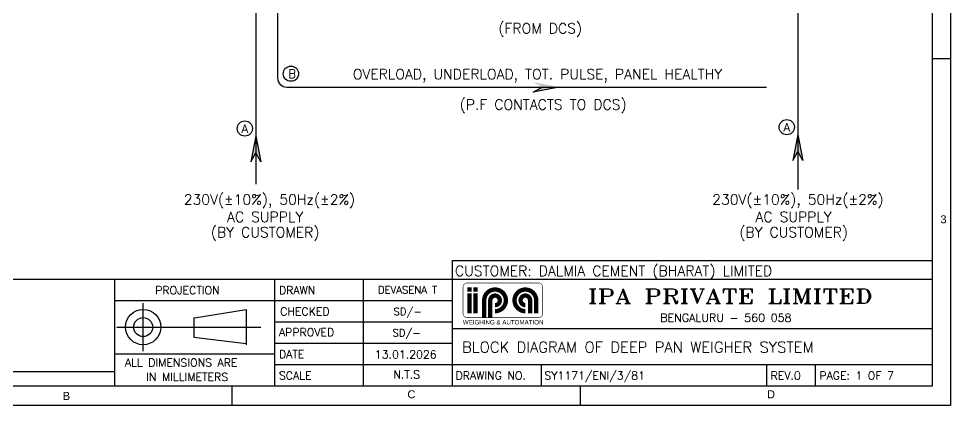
# Model space of a CAD drawing. Header units: inches. Extents: x 784 to 2184505, y 7 to 371504.
# Drawn here: x 123988 to 205116, y 102788 to 136471 of the extents above; entities that cross this region are included whole.
import ezdxf
from ezdxf.enums import TextEntityAlignment as Align

# ---------------------------------------------------------------- set-up
doc = ezdxf.new("R2010")
doc.units = ezdxf.units.IN
doc.header["$MEASUREMENT"] = 0
doc.layers.add('DRG', color=2, linetype='Continuous')
doc.layers.add('SHEET', color=10, linetype='Continuous')
doc.layers.add('Object', color=2, linetype='Continuous', lineweight=30)
doc.styles.add('ROMAMC', font='romanc.shx', dxfattribs={"height": 7})
doc.styles.add('ROMAND', font='romand', dxfattribs={"height": 3})
doc.styles.add('ROMANS', font='romans')
doc.styles.add('ROMANT', font='romant', dxfattribs={"width": 1.3, "height": 4})
doc.styles.get("Standard").update_dxf_attribs({"font": 'arial.ttf'})

msp = doc.modelspace()

# ---------------------------------------------------------------- hatches: boundary and pattern name
h = msp.add_hatch(color=0)
h.dxf.hatch_style = 1
h.paths.add_polyline_path([(168782.61011, 130065.72742), (171053.61727, 130505.97796), (169573.62874, 130505.97796)])
h.paths.add_polyline_path([(171055.501, 130505.97796), (168782.50164, 130946.03357), (169573.62874, 130505.97796)])
h = msp.add_hatch(color=0)
h.dxf.hatch_style = 1
h.paths.add_polyline_path([(145090.98018, 123990.37653), (144650.72963, 126261.3837), (144650.72963, 124781.39516)])
h.paths.add_polyline_path([(144650.72963, 126263.26742), (144210.67403, 123990.26807), (144650.72963, 124781.39516)])
h = msp.add_hatch(color=0)
h.dxf.hatch_style = 1
h.paths.add_polyline_path([(192278.95074, 124104.41848), (191838.70019, 126375.42564), (191838.70019, 124895.43711)])
h.paths.add_polyline_path([(191838.70019, 126377.30936), (191398.64459, 124104.31001), (191838.70019, 124895.43711)])

# ---------------------------------------------------------------- linework, layer by layer
for p, q in [((144650.72963, 156528.44374, 6066.45786), (144650.72963, 122067.37681, 6066.45786)), ((191844.2082, 156555.20823, -6066.45786), (191844.2082, 121593.56054, -6066.45786)), ((171055.50095, 130506.34312, 6103.81716), (168782.61011, 130065.72742, -83996.16962)), ((168782.61011, 130065.72742, -83996.16962), (169573.62874, 130505.97796, 6103.81716)), ((144650.72963, 126263.26742, 6066.45786), (144210.67403, 123990.26807, -84033.52891)), ((144650.36447, 126263.26737, 6066.45786), (145090.98018, 123990.37653, -84033.52891)), ((191838.70019, 126377.30936, -4865.47288), (191398.64459, 124104.31001, -94965.45965)), ((191838.33503, 126377.30932, -4865.47288), (192278.95074, 124104.41848, -94965.45965)), ((144210.67403, 123990.26807, -84033.52891), (144650.72963, 124781.39516, 6066.45786)), ((145090.98018, 123990.37653, -84033.52891), (144650.72963, 124781.39516, 6066.45786)), ((144651.30695, 124790.32862, 6103.81716), (144651.30695, 124790.32862, 6103.81716)), ((191398.64459, 124104.31001, -94965.45965), (191838.70019, 124895.43711, -4865.47288)), ((192278.95074, 124104.41848, -94965.45965), (191838.70019, 124895.43711, -4865.47288)), ((191839.27751, 124904.37057, -4828.11358), (191839.27751, 124904.37057, -4828.11358))]:
    msp.add_line(p, q)
at = {"color": 0}
for p, q in [((134832.18837, 107519.95324, 12132.91572), (134832.18837, 111687.68146, 12132.91572)), ((139250.75567, 110432.57455, 12132.91572), (139250.75567, 108733.84345, 12132.91572)), ((143790.1953, 111113.39918, 12132.91572), (139313.48896, 110394.15244, 12132.91572)), ((143790.07329, 111139.18754, 12132.91572), (143790.07329, 108071.23494, 12132.91572)), ((132533.58205, 109605.21124, 12132.91572), (145087.14319, 109605.21124, 12132.91572)), ((139250.75567, 108733.84345, 12132.91572), (143790.07329, 108173.90443, 12132.91572))]:
    msp.add_line(p, q, dxfattribs=at)
for centre in [(147698.88218, 131674.24028, -415334.20368), (143681.71815, 126901.55625, 6066.45786), (190869.68871, 127015.59819, -4865.47288)]:
    msp.add_circle(centre, 663.63306)
for radius in [1533.9763, 827.36331]:
    msp.add_circle((134832.18837, 109605.21124, 12132.91572), radius, dxfattribs=at)
at = {"layer": 'SHEET', "color": 124, "linetype": 'Continuous', "true_color": 0x00a183}
for p, q in [((203567.61843, 104500.38795, 12132.91572), (203567.61843, 192748.30624, 12132.91572)), ((205106.0468, 132960.8238, 12132.91572), (203567.61843, 132961.06923, 12132.91572)), ((161765.97292, 113789.64251, 12132.91572), (161765.97292, 115406.58465, 12132.91572)), ((161765.97292, 115406.58465, 12132.91572), (203567.61843, 115406.58465, 12132.91572)), ((82807.30919, 113789.64251, 12132.91572), (203567.61843, 113789.64251, 12132.91572)), ((82807.30919, 113789.64251, 12132.91572), (203567.61843, 113789.64251, 12132.91572)), ((132350.00016, 104500.38795, 12132.91572), (132350.00016, 113789.64251, 12132.91572)), ((146283.88199, 104500.38795, 12132.91572), (146283.88199, 113789.64251, 12132.91572)), ((154024.92746, 104500.38795, 12132.91572), (154024.92746, 113789.64251, 12132.91572)), ((161765.97292, 104500.38795, 12132.91572), (161765.97292, 113789.64251, 12132.91572)), ((132350.00016, 111931.7916, 12132.91572), (161765.97292, 111931.7916, 12132.91572)), ((146283.88199, 110073.94069, 12132.91572), (161765.97292, 110073.94069, 12132.91572)), ((161765.97292, 109480.92935, 12132.91572), (203567.61843, 109480.92935, 12132.91572)), ((146283.88199, 108216.08977, 12132.91572), (161765.97292, 108216.08977, 12132.91572)), ((132350.00016, 107287.16432, 12132.91572), (146283.88199, 107287.16432, 12132.91572)), ((146283.88199, 106358.23886, 12132.91572), (203567.61843, 106358.23886, 12132.91572)), ((169507.01838, 104500.38795, 12132.91572), (169507.01838, 106358.23886, 12132.91572)), ((189135.54572, 104500.38795, 12132.91572), (189135.54572, 106358.23886, 12132.91572)), ((193385.38344, 104500.38795, 12132.91572), (193385.38344, 106358.23886, 12132.91572)), ((82807.30919, 105738.95523, 12132.91572), (132350.00016, 105738.95523, 12132.91572)), ((82807.30919, 104500.38795, 12132.91572), (203567.61843, 104500.38795, 12132.91572)), ((142568.18017, 102788.47582, 12132.91572), (142568.18017, 104500.38795, 12132.91572)), ((172913.07839, 102788.47582, 12132.91572), (172913.07839, 104500.38795, 12132.91572))]:
    msp.add_line(p, q, dxfattribs=at)
at = {"layer": 'SHEET', "color": 124, "linetype": 'Continuous', "true_color": 0x00a183, "elevation": 12132.91572}
msp.add_lwpolyline([(205115.82752, 102788.47582), (76614.47282, 102788.47582), (76614.47282, 194269.90309), (205115.82752, 194269.90309)], close=True, dxfattribs=at)
at = {"layer": 'SHEET', "color": 0, "linetype": 'Continuous'}
msp.add_lwpolyline([(146536.37963, 156528.44374), (146536.37963, 131304.53456, 0.4142135624), (147336.37963, 130504.53456), (189100.6782, 130504.53456)], format="xyb", dxfattribs=at)
at = {"layer": 'SHEET', "color": 4, "linetype": 'Continuous', "const_width": 45.25582}
msp.add_lwpolyline([(169239.48858, 113454.00389), (163060.86263, 113454.00389, 0.4142135624), (162683.73081, 113076.87208), (162683.73081, 110802.53052, 0.4142135624), (163060.86263, 110425.39871), (169239.48858, 110425.39871, 0.4142135624), (169616.6204, 110802.53052), (169616.6204, 113076.87208, 0.4142135624)], format="xyb", close=True, dxfattribs=at)
at = {"layer": 'SHEET', "color": 4, "linetype": 'Continuous', "const_width": 377.13182}
for points in [[(163245.77716, 112688.03925), (163245.77716, 113065.17107)], [(163773.7617, 112688.03925), (163773.7617, 113065.17107)], [(163245.77716, 110802.38017), (163245.77716, 112537.18653)], [(163773.7617, 110802.38017), (163773.7617, 112537.18653)], [(164528.02534, 110425.24835), (164528.02534, 111933.77562)]]:
    msp.add_lwpolyline(points, dxfattribs=at)
for points in [[(164528.02534, 111933.77562, -2.4142135624), (165470.85488, 110990.94608, 0.048516246)], [(169053.60715, 110802.38017), (169053.60715, 111933.77562, 2.4142135624), (168110.7776, 110990.94608, 0.362037375)], [(165056.00988, 110425.24835), (165056.00988, 111933.77562, -2.4142135624), (165470.85488, 111518.93062, 1.7118172848)], [(168525.6226, 110802.38017), (168525.6226, 111933.77562, 2.4142135624), (168110.7776, 111518.93062, 0.3121925891)]]:
    msp.add_lwpolyline(points, format="xyb", dxfattribs=at)

# ---------------------------------------------------------------- texts
at = {"color": 0, "style": 'ROMAND'}
for s, height, p in [('CUSTOMER: DALMIA CEMENT (BHARAT) LIMITED', 891.4686096, (161978.38321, 114053.89302, 9781.55083)), ('PROJECTION', 696.694092, (135877.84155, 112464.21941, 12132.91572)), ('DRAWN', 696.694092, (146655.92575, 112464.21941, 12132.91572)), ('DEVASENA T', 643.056664, (155274.55349, 112523.43066, 12132.91572)), ('CHECKED', 696.694092, (146761.04731, 110615.24661, 12132.91572)), ('SD/-', 643.056664, (156635.10933, 110636.68323, 12132.91572)), ('SD/-', 643.056664, (156536.4403, 108783.99626, 12132.91572)), ('APPROVED', 696.694092, (146655.92575, 108809.34927, 12132.91572)), ('BLOCK DIAGRAM OF DEEP PAN WEIGHER SYSTEM', 938.3880101, (162601.88867, 107389.21242, 12015.34748)), ('DATE', 696.694092, (146655.92575, 106895.10573, 12132.91572)), ('13.01.2026', 697.03662, (155008.10485, 106870.51931, 12132.91572)), ('ALL DIMENSIONS ARE ', 696.6940917, (133243.69566, 106161.05318, 12132.91572)), ('IN MILLIMETERS', 696.6940917, (135095.20058, 104912.1286, 12132.91572)), ('SCALE', 696.694092, (146655.92575, 105033.57115, 12132.91572)), ('N.T.S', 696.694092, (156613.72071, 105131.93335, 12132.91572)), ('DRAWING NO.', 696.6940917, (162031.46661, 105032.81576, 12132.91572)), ('SY1171/ENI/3/81', 696.6940917, (169772.51208, 105032.81576, 12132.91572)), ('REV.0', 696.694092, (189464.24047, 105032.81576, 12132.91572)), ('PAGE: 1 OF 7', 696.6940917, (193714.07819, 105032.81576, 12132.91572))]:
    msp.add_text(s, height=height, dxfattribs=at).set_placement(p)
at = {"color": 4, "style": 'ROMANT', "width": 1.3}
msp.add_text('IPA PRIVATE LIMITED', height=1258.2536029, dxfattribs=at).set_placement((173547.38781, 111672.49081, 424861.84625))
at = {"color": 4, "style": 'ROMAND'}
msp.add_text('BENGALURU - 560 058', height=707.7676516, dxfattribs=at).set_placement((179851.71079, 110064.65234, 424861.84625))
at = {"layer": 'DRG', "color": 7, "style": 'ROMAMC'}
for s, p in [('B', (147469.40187, 131300.00532, -415334.20368)), ('A', (190589.64109, 126633.77993, -4865.47288)), ('A', (143401.67053, 126519.73799, 6066.45786))]:
    msp.add_text(s, height=739.91997, dxfattribs=at).set_placement(p)
at = {"layer": 'Object', "color": 7, "insert": (158927.93076, 110219.53637), "char_height": 385.1902062, "width": 14498.5023624, "attachment_point": 1, "style": 'ROMANS'}
msp.add_mtext('\\pxqc;{\\fArial|b0|i0|c0|p0;\\C4;WEIGHING & AUTOMATION}', dxfattribs=at)
at = {"layer": 'SHEET', "color": 0, "linetype": 'Continuous', "style": 'ROMAND'}
for s, height, p in [('(FROM DCS)', 890.378133, (169405.28377, 135560.22044, 40528.17684)), ('OVERLOAD, UNDERLOAD, TOT. PULSE, PANEL HEALTHY', 890.3781327, (169171.02034, 131500.50979, -323915.38995)), ('(P.F CONTACTS TO DCS)', 890.3781327, (169657.29213, 128923.40613, 37559.66314)), ('AC SUPPLY', 890.378133, (145452.82145, 119199.0218, -259970.74514)), ('AC SUPPLY', 890.378133, (191467.72002, 119199.0218, -272103.66086)), ('(BY CUSTOMER)', 890.3781327, (145452.82145, 117800.10151, -259970.74514)), ('(BY CUSTOMER)', 890.3781327, (191467.72002, 117800.10151, -272103.66086))]:
    msp.add_text(s, height=height, dxfattribs=at).set_placement(p, align=Align.MIDDLE)
for p in [(138367.00671, 120270.668), (184381.90528, 120270.668, -12132.91572)]:
    msp.add_text('230V(±10%), 50Hz(±2%)', height=890.3781327, dxfattribs=at).set_placement(p)
at = {"layer": 'SHEET', "color": 0, "linetype": 'Continuous'}
for s, p in [('3', (204244.75354, 118647.1194, 12132.91572)), ('B', (127826.54566, 103261.26125, 12132.91572)), ('C', (157837.93316, 103405.4061, 12132.91572)), ('D', (189147.89062, 103405.40566, 12132.91572))]:
    msp.add_text(s, height=696.69409, dxfattribs=at).set_placement(p)

doc.saveas('drawing.dxf')
